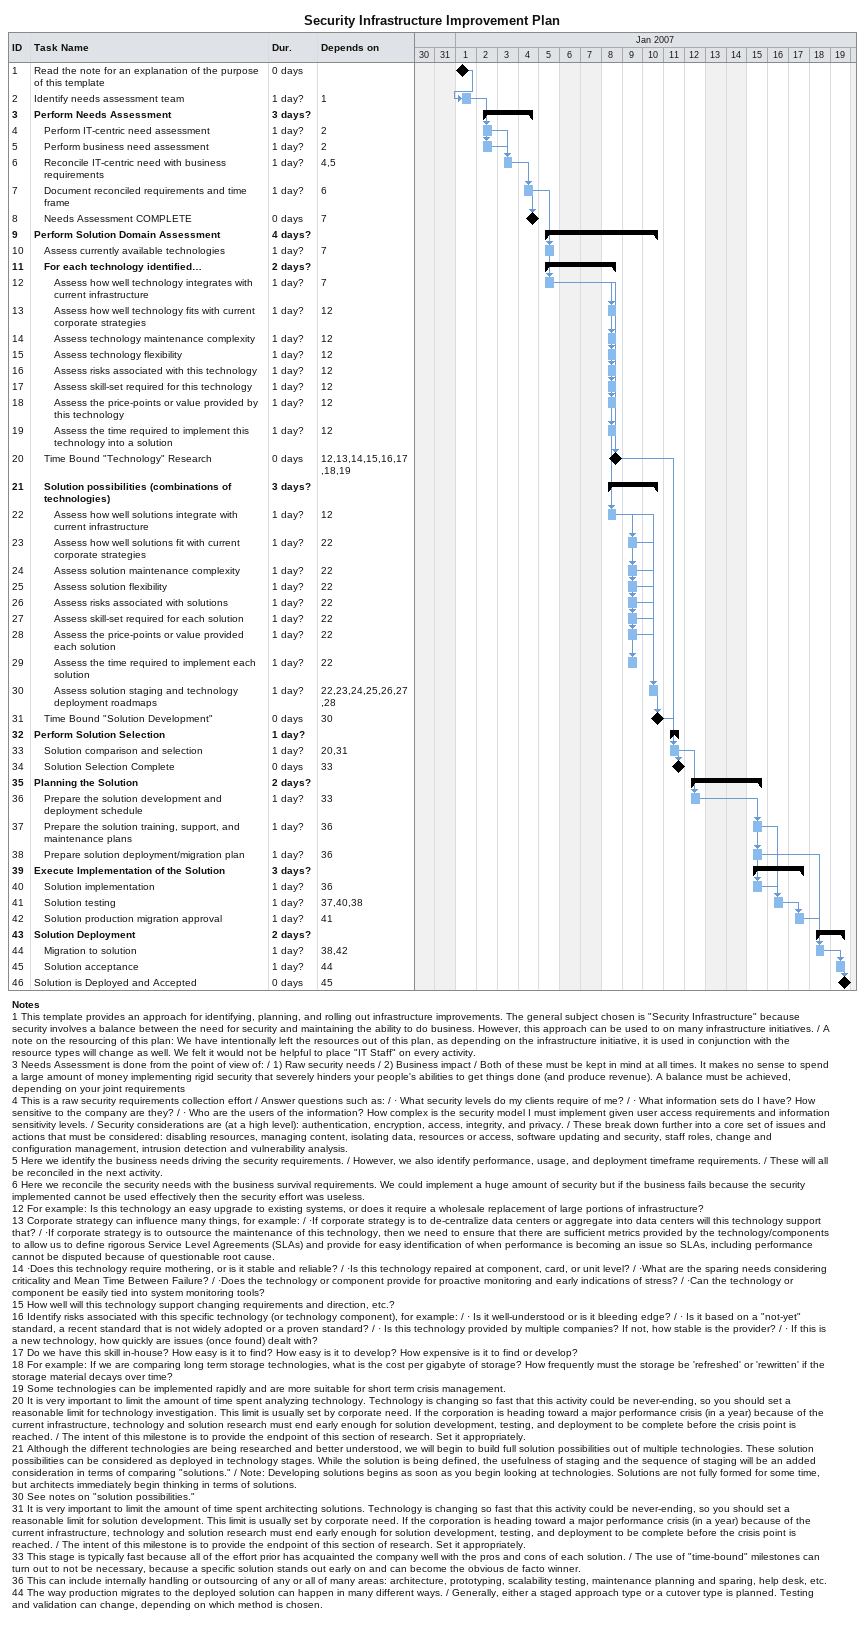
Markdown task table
Security Infrastructure Improvement Plan

| ID | Level | Task | Duration | Start | Finish | Predecessors |
|---|---|---|---|---|---|---|
| 1 | 1 | Read the note for an explanation of the purpose of this template | 0d | 2007-01-01 | 2007-01-01 |  |
| 2 | 1 | Identify needs assessment team | 1d? | 2007-01-01 | 2007-01-01 | 1 |
| 3 | 1 | **Perform Needs Assessment** | 3d? | 2007-01-02 | 2007-01-04 |  |
| 4 | 2 | Perform IT-centric need assessment | 1d? | 2007-01-02 | 2007-01-02 | 2 |
| 5 | 2 | Perform business need assessment | 1d? | 2007-01-02 | 2007-01-02 | 2 |
| 6 | 2 | Reconcile IT-centric need with business requirements | 1d? | 2007-01-03 | 2007-01-03 | 4, 5 |
| 7 | 2 | Document reconciled requirements and time frame | 1d? | 2007-01-04 | 2007-01-04 | 6 |
| 8 | 2 | Needs Assessment COMPLETE | 0d | 2007-01-04 | 2007-01-04 | 7 |
| 9 | 1 | **Perform Solution Domain Assessment** | 4d? | 2007-01-05 | 2007-01-10 |  |
| 10 | 2 | Assess currently available technologies | 1d? | 2007-01-05 | 2007-01-05 | 7 |
| 11 | 2 | **For each technology identified…** | 2d? | 2007-01-05 | 2007-01-08 |  |
| 12 | 3 | Assess how well technology integrates with current infrastructure | 1d? | 2007-01-05 | 2007-01-05 | 7 |
| 13 | 3 | Assess how well technology fits with current corporate strategies | 1d? | 2007-01-08 | 2007-01-08 | 12 |
| 14 | 3 | Assess technology maintenance complexity | 1d? | 2007-01-08 | 2007-01-08 | 12 |
| 15 | 3 | Assess technology flexibility | 1d? | 2007-01-08 | 2007-01-08 | 12 |
| 16 | 3 | Assess risks associated with this technology | 1d? | 2007-01-08 | 2007-01-08 | 12 |
| 17 | 3 | Assess skill-set required for this technology | 1d? | 2007-01-08 | 2007-01-08 | 12 |
| 18 | 3 | Assess the price-points or value provided by this technology | 1d? | 2007-01-08 | 2007-01-08 | 12 |
| 19 | 3 | Assess the time required to implement this technology into a solution | 1d? | 2007-01-08 | 2007-01-08 | 12 |
| 20 | 2 | Time Bound "Technology" Research | 0d | 2007-01-08 | 2007-01-08 | 12, 13, 14, 15, 16, 17, 18, 19 |
| 21 | 2 | **Solution possibilities (combinations of technologies)** | 3d? | 2007-01-08 | 2007-01-10 |  |
| 22 | 3 | Assess how well solutions integrate with current infrastructure | 1d? | 2007-01-08 | 2007-01-08 | 12 |
| 23 | 3 | Assess how well solutions fit with current corporate strategies | 1d? | 2007-01-09 | 2007-01-09 | 22 |
| 24 | 3 | Assess solution maintenance complexity | 1d? | 2007-01-09 | 2007-01-09 | 22 |
| 25 | 3 | Assess solution flexibility | 1d? | 2007-01-09 | 2007-01-09 | 22 |
| 26 | 3 | Assess risks associated with solutions | 1d? | 2007-01-09 | 2007-01-09 | 22 |
| 27 | 3 | Assess skill-set required for each solution | 1d? | 2007-01-09 | 2007-01-09 | 22 |
| 28 | 3 | Assess the price-points or value provided each solution | 1d? | 2007-01-09 | 2007-01-09 | 22 |
| 29 | 3 | Assess the time required to implement each solution | 1d? | 2007-01-09 | 2007-01-09 | 22 |
| 30 | 3 | Assess solution staging and technology deployment roadmaps | 1d? | 2007-01-10 | 2007-01-10 | 22, 23, 24, 25, 26, 27, 28 |
| 31 | 2 | Time Bound "Solution Development" | 0d | 2007-01-10 | 2007-01-10 | 30 |
| 32 | 1 | **Perform Solution Selection** | 1d? | 2007-01-11 | 2007-01-11 |  |
| 33 | 2 | Solution comparison and selection | 1d? | 2007-01-11 | 2007-01-11 | 20, 31 |
| 34 | 2 | Solution Selection Complete | 0d | 2007-01-11 | 2007-01-11 | 33 |
| 35 | 1 | **Planning the Solution** | 2d? | 2007-01-12 | 2007-01-15 |  |
| 36 | 2 | Prepare the solution development and deployment schedule | 1d? | 2007-01-12 | 2007-01-12 | 33 |
| 37 | 2 | Prepare the solution training, support, and maintenance plans | 1d? | 2007-01-15 | 2007-01-15 | 36 |
| 38 | 2 | Prepare solution deployment/migration plan | 1d? | 2007-01-15 | 2007-01-15 | 36 |
| 39 | 1 | **Execute Implementation of the Solution** | 3d? | 2007-01-15 | 2007-01-17 |  |
| 40 | 2 | Solution implementation | 1d? | 2007-01-15 | 2007-01-15 | 36 |
| 41 | 2 | Solution testing | 1d? | 2007-01-16 | 2007-01-16 | 37, 40, 38 |
| 42 | 2 | Solution production migration approval | 1d? | 2007-01-17 | 2007-01-17 | 41 |
| 43 | 1 | **Solution Deployment** | 2d? | 2007-01-18 | 2007-01-19 |  |
| 44 | 2 | Migration to solution | 1d? | 2007-01-18 | 2007-01-18 | 38, 42 |
| 45 | 2 | Solution acceptance | 1d? | 2007-01-19 | 2007-01-19 | 44 |
| 46 | 1 | Solution is Deployed and Accepted | 0d | 2007-01-19 | 2007-01-19 | 45 |

Notes
- 1: This template provides an approach for identifying, planning, and rolling out infrastructure improvements. The general subject chosen is "Security Infrastructure" because security involves a balance between the need for security and maintaining the ability to do business. However, this approach can be used to on many infrastructure initiatives. / A note on the resourcing of this plan: We have intentionally left the resources out of this plan, as depending on the infrastructure initiative, it is used in conjunction with the resource types will change as well. We felt it would not be helpful to place "IT Staff" on every activity.
- 3: Needs Assessment is done from the point of view of: / 1) Raw security needs / 2) Business impact / Both of these must be kept in mind at all times. It makes no sense to spend a large amount of money implementing rigid security that severely hinders your people's abilities to get things done (and produce revenue). A balance must be achieved, depending on your joint requirements
- 4: This is a raw security requirements collection effort / Answer questions such as: / · What security levels do my clients require of me? / · What information sets do I have? How sensitive to the company are they? / · Who are the users of the information? How complex is the security model I must implement given user access requirements and information sensitivity levels. / Security considerations are (at a high level): authentication, encryption, access, integrity, and privacy. / These break down further into a core set of issues and actions that must be considered: disabling resources, managing content, isolating data, resources or access, software updating and security, staff roles, change and configuration management, intrusion detection and vulnerability analysis.
- 5: Here we identify the business needs driving the security requirements. / However, we also identify performance, usage, and deployment timeframe requirements. / These will all be reconciled in the next activity.
- 6: Here we reconcile the security needs with the business survival requirements. We could implement a huge amount of security but if the business fails because the security implemented cannot be used effectively then the security effort was useless.
- 12: For example: Is this technology an easy upgrade to existing systems, or does it require a wholesale replacement of large portions of infrastructure?
- 13: Corporate strategy can influence many things, for example: / ·If corporate strategy is to de-centralize data centers or aggregate into data centers will this technology support that? / ·If corporate strategy is to outsource the maintenance of this technology, then we need to ensure that there are sufficient metrics provided by the technology/components to allow us to define rigorous Service Level Agreements (SLAs) and provide for easy identification of when performance is becoming an issue so SLAs, including performance cannot be disputed because of questionable root cause.
- 14: ·Does this technology require mothering, or is it stable and reliable? / ·Is this technology repaired at component, card, or unit level? / ·What are the sparing needs considering criticality and Mean Time Between Failure? / ·Does the technology or component provide for proactive monitoring and early indications of stress? / ·Can the technology or component be easily tied into system monitoring tools?
- 15: How well will this technology support changing requirements and direction, etc.?
- 16: Identify risks associated with this specific technology (or technology component), for example: / · Is it well-understood or is it bleeding edge? / · Is it based on a "not-yet" standard, a recent standard that is not widely adopted or a proven standard? / · Is this technology provided by multiple companies? If not, how stable is the provider? / · If this is a new technology, how quickly are issues (once found) dealt with?
- 17: Do we have this skill in-house? How easy is it to find? How easy is it to develop? How expensive is it to find or develop?
- 18: For example: If we are comparing long term storage technologies, what is the cost per gigabyte of storage? How frequently must the storage be 'refreshed' or 'rewritten' if the storage material decays over time?
- 19: Some technologies can be implemented rapidly and are more suitable for short term crisis management.
- 20: It is very important to limit the amount of time spent analyzing technology. Technology is changing so fast that this activity could be never-ending, so you should set a reasonable limit for technology investigation. This limit is usually set by corporate need. If the corporation is heading toward a major performance crisis (in a year) because of the current infrastructure, technology and solution research must end early enough for solution development, testing, and deployment to be complete before the crisis point is reached. / The intent of this milestone is to provide the endpoint of this section of research. Set it appropriately.
- 21: Although the different technologies are being researched and better understood, we will begin to build full solution possibilities out of multiple technologies. These solution possibilities can be considered as deployed in technology stages. While the solution is being defined, the usefulness of staging and the sequence of staging will be an added consideration in terms of comparing "solutions." / Note: Developing solutions begins as soon as you begin looking at technologies. Solutions are not fully formed for some time, but architects immediately begin thinking in terms of solutions.
- 30: See notes on "solution possibilities."
- 31: It is very important to limit the amount of time spent architecting solutions. Technology is changing so fast that this activity could be never-ending, so you should set a reasonable limit for solution development. This limit is usually set by corporate need. If the corporation is heading toward a major performance crisis (in a year) because of the current infrastructure, technology and solution research must end early enough for solution development, testing, and deployment to be complete before the crisis point is reached. / The intent of this milestone is to provide the endpoint of this section of research. Set it appropriately.
- 33: This stage is typically fast because all of the effort prior has acquainted the company well with the pros and cons of each solution. / The use of "time-bound" milestones can turn out to not be necessary, because a specific solution stands out early on and can become the obvious de facto winner.
- 36: This can include internally handling or outsourcing of any or all of many areas: architecture, prototyping, scalability testing, maintenance planning and sparing, help desk, etc.
- 44: The way production migrates to the deployed solution can happen in many different ways. / Generally, either a staged approach type or a cutover type is planned. Testing and validation can change, depending on which method is chosen.
